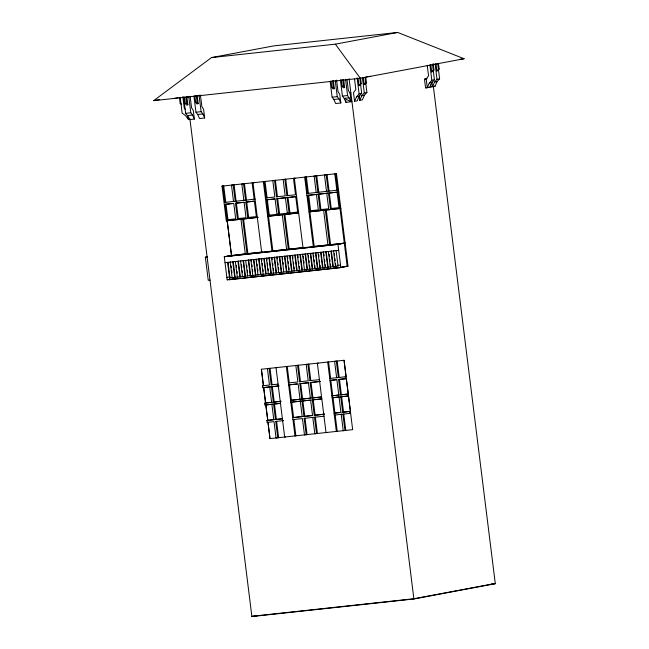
<?xml version="1.0" encoding="UTF-8"?>
<svg xmlns="http://www.w3.org/2000/svg" width="649" height="649" viewBox="0 0 649 649"><rect width="100%" height="100%" fill="white"/><g stroke="black" fill="none" stroke-linecap="round" stroke-linejoin="round"><path stroke-width="0.97" d="M361.704 93.432L359.148 96.287L357.169 100.846L354.573 101.333L356.552 96.774L359.108 93.918L361.704 93.432L359.822 78.205M366.896 92.458L364.34 95.306L362.361 99.873L359.765 100.36L361.744 95.801L364.3 92.945L366.896 92.458L365.014 77.231M432.542 64.551L434.416 79.778L431.82 80.265L429.273 83.121L427.293 87.68L425.566 87.866L424.487 79.194L427.083 78.699M427.22 65.233L428.543 75.828L426.206 79.008L427.293 87.68L429.889 87.193L431.869 82.634L434.416 79.778M437.734 63.578L439.608 78.805L437.012 79.292L434.465 82.147L432.485 86.706L430.758 86.893L430.522 84.962M431.885 81.888L432.485 86.706L435.081 86.22L437.061 81.652L439.608 78.805M358.102 78.367L359.002 85.603L361.25 83.664L360.552 78.067M361.25 83.664L359.002 85.603M363.294 77.393L364.194 84.63L366.442 82.691L365.744 77.093M366.442 82.691L364.194 84.63M430.814 64.713L431.715 71.95L433.962 70.011L433.151 63.48M433.962 70.011L431.715 71.95M436.006 63.74L436.907 70.976L439.154 69.037L438.456 63.44M439.154 69.037L436.907 70.976M153.699 100.652L211.485 57.591L273.789 45.884L397.691 32.45L464.116 58.743L360.276 78.261L153.699 100.652L159.638 99.532M211.485 57.591L335.387 44.156L397.691 32.45M174.265 98.421L178.037 97.715M179.481 97.829L180.179 103.426L180.909 103.288M180.252 97.853L182.158 113.177L185.346 115.408L188.388 119.424L190.125 119.1M347.028 79.949L348.351 90.552L350.071 93.172L350.882 93.026M356.552 96.774L359.148 96.287M361.744 95.801L364.34 95.306M429.273 83.121L431.869 82.634M434.465 82.147L437.061 81.652M340.384 79.803L342.421 96.093L344.189 98.356L345.99 102.412L351.945 101.569M425.566 87.866L429.889 87.193M430.758 86.893L434.222 86.244M257.32 217.464L226.323 220.822L221.999 186.141L222.81 185.995M232.35 184.957L231.482 185.119L233.518 201.49L234.386 201.328L224.903 202.423L222.858 186.052L223.727 185.89L225.771 202.261L224.903 202.423M242.677 183.837L241.817 184L243.854 200.371L244.722 200.208L235.246 201.304L233.202 184.933L234.07 184.77L236.106 201.141L235.246 201.304M253.816 182.629L252.145 182.88L254.181 199.251L255.073 199.081L245.582 200.184L243.537 183.813L244.43 183.643L246.474 200.014L245.582 200.184M264.151 181.509L263.34 181.663L271.98 251.017L287.483 249.273L286.615 249.435L282.299 214.754M273.651 180.479L272.807 180.633L274.852 197.012L266.236 197.945L264.2 181.566L265.035 181.412L267.08 197.791L266.236 197.945M284.011 179.351L283.142 179.513L285.187 195.893L276.571 196.825L274.535 180.446L275.395 180.284L277.439 196.663L276.571 196.825M295.149 178.15L293.478 178.394L295.514 194.773L286.907 195.706L284.862 179.327L285.73 179.165L287.775 195.544L286.907 195.706M305.484 177.031L304.673 177.185L313.313 246.539L328.808 244.787L327.948 244.949L323.624 210.276L324.492 210.114L308.989 211.858L339.995 208.499M314.984 176.001L314.148 176.155L316.185 192.534M325.344 174.873L324.484 175.035L326.52 191.414M234.459 278.762L229.34 279.727L339.573 267.777L348.002 266.147L336.49 173.672L334.811 173.916L336.855 190.287M225.138 204.354L233.762 203.421L235.684 218.835L227.061 219.768L225.138 204.354L232.715 203.462M235.482 203.234L244.097 202.301L246.012 217.707L237.404 218.648L235.482 203.234L244.032 202.237M245.817 202.115L254.424 201.182L256.339 216.588L247.74 217.52L245.817 202.115L254.359 201.117M266.479 199.876L275.087 198.935L277.009 214.348L277.877 214.186L268.394 215.281L266.479 199.876L274.998 198.878M276.815 198.748L286.29 197.653L276.815 198.748L278.729 214.162L288.205 213.067L287.345 213.229L285.422 197.815M287.142 197.629L296.625 196.533L287.142 197.629L289.065 213.042L298.54 211.947L297.68 212.109L295.757 196.696M316.331 194.4L307.813 195.39L309.735 210.803L318.343 209.87L316.428 194.457L317.288 194.294M338.527 190.043L306.709 193.556M319 194.108L318.132 194.27L320.054 209.684L328.678 208.751L326.763 193.337L327.623 193.175L319 194.108L320.914 209.522L320.054 209.684M336.977 192.161L328.483 193.151L330.406 208.564L339.013 207.631L337.091 192.218M338.77 191.974L306.953 195.487M227.061 219.768L227.929 219.605L226.006 204.192M226.323 220.822L235.709 219.735M237.404 218.648L238.297 218.478L236.374 203.064M227.182 220.725L228.05 220.563M235.798 219.792L240.974 219.167M247.74 217.52L248.632 217.358L246.709 201.944M237.526 219.605L238.386 219.443M256.46 217.553L258.188 217.301L242.694 219.046L247.009 253.727L262.504 251.974L261.644 252.137L253.005 182.783M246.133 218.672L247.001 218.51M247.861 218.486L248.721 218.324M268.394 215.281L269.262 215.119L267.339 199.705M278.729 214.162L279.597 214L277.675 198.586M269.384 216.085L267.656 216.344L298.662 212.977M277.131 215.314L277.991 215.152M289.065 213.042L289.933 212.88L288.01 197.466M278.851 215.127L279.719 214.965M287.466 214.194L288.326 214.032M289.186 214.008L290.054 213.846M309.735 210.803L310.595 210.641L308.681 195.227M310.717 211.606L309.857 211.769L314.181 246.377M330.406 208.564L331.241 208.402L329.319 192.996M318.464 210.836L319.332 210.674M320.176 210.649L321.036 210.487M339.135 208.589L340.887 208.329L325.344 210.089L329.668 244.762L345.203 243.01L337.959 244.373L224.286 256.696L227.166 279.816L340.839 267.485L337.959 244.373M328.8 209.716L329.692 209.546M330.519 209.53L331.412 209.359M210.138 280.1L208.24 280.311L205.36 257.191L207.331 256.817M207.088 256.931L205.36 257.191M224.286 256.696L245.176 253.856M231.555 255.463L226.436 256.428L338.389 244.292M294.338 178.305L302.978 247.658L303.846 247.496L288.334 249.248L284.019 214.568M230.63 262.042L230.2 262.123L232.131 277.642L232.561 277.561M235.798 261.482L235.368 261.563L237.299 277.082L237.729 277.001M240.966 260.922L240.536 261.003L242.466 276.523L242.896 276.442M246.133 260.363L245.695 260.444L247.634 275.963M336.669 244.478L341.788 243.513M302.969 254.197L302.539 254.286L304.47 269.806L304.9 269.724M308.137 253.637L307.707 253.718L309.638 269.246L310.068 269.165M313.305 253.078L312.867 253.159L314.806 268.686L315.236 268.605M318.472 252.518L318.034 252.599L319.973 268.126L320.403 268.045M323.64 251.958L323.202 252.039L325.141 267.558L325.571 267.477M333.967 250.839L333.537 250.92L335.468 266.439L335.906 266.358L335.541 263.453M229.876 277.001L226.858 277.358M245.046 276.247L245.484 276.166L243.545 260.647L243.115 260.728L245.046 276.239M227.166 279.816L228.959 279.476M232.431 279.029L234.289 278.681M330.739 266.917L330.309 266.999L328.37 251.479M263.389 385.636L261.401 369.249L263.445 385.628L262.577 385.79L262.821 387.713L270.576 386.804L262.821 387.713M268.297 368.502L267.429 368.664L269.465 385.044L262.577 385.79M276.904 367.569L276.036 367.732L284.676 437.085L285.519 436.931M296.682 365.428L295.847 365.582L297.883 381.961L288.416 382.983L289.251 382.829L287.215 366.45L286.371 366.612L295.011 435.966L295.879 435.804L293.835 419.424L292.975 419.595L302.442 418.564L304.486 434.935L305.346 434.773M307.042 364.3L306.182 364.462L308.218 380.841L299.611 381.774L297.567 365.395L298.435 365.233L300.471 381.612L299.611 381.774M318.237 363.091L317.377 363.253L326.017 432.607L326.877 432.445M335.468 361.217L334.6 361.379L336.636 377.759L337.504 377.596L329.749 378.505L330.617 378.343L328.572 361.964L327.713 362.134L336.352 431.488L337.212 431.325L335.176 414.946L334.308 415.109L342.064 414.2L341.196 414.362L343.24 430.741L344.051 430.587M261.352 369.257L344.075 360.284L346.12 376.663L345.252 376.826L345.487 378.748L338.6 379.495L340.522 394.908L348.278 394L346.355 378.586L338.6 379.495M271.193 384.857L272.053 384.695L270.016 368.316L269.148 368.478L271.193 384.857L278.08 384.111M280.482 403.37L264.979 405.049L264.735 403.126L281.106 401.285L273.351 402.193L271.428 386.78L279.184 385.871M309.946 380.655L310.806 380.492L308.77 364.113L307.902 364.276L309.946 380.655L319.413 379.624M297.072 383.932L288.651 384.914L298.126 383.884L300.049 399.297M310.263 398.121L301.769 399.111L299.846 383.697L308.34 382.715M310.181 382.577L320.492 381.393L310.181 382.577L312.104 397.991L321.466 396.912M338.364 377.572L339.224 377.41L337.188 361.031L336.32 361.193L338.364 377.572L346.12 376.663M336.709 379.641L329.992 380.436L336.88 379.681L338.802 395.095M345.487 378.748L346.355 378.586M264.735 403.126L271.509 402.323M264.979 405.049L272.734 404.14M299.935 399.24L290.574 400.328L321.571 396.961M280.36 403.313L273.586 404.116L275.509 419.53L282.396 418.783M309.573 400.149L302.004 401.041L303.927 416.447L312.542 415.514L310.62 400.108M338.624 395.054L331.907 395.841L348.278 394M321.734 398.835L312.339 399.922L314.262 415.328L324.597 414.143L314.262 415.328M338.916 396.969L332.15 397.772L348.513 395.931L350.436 411.336L342.68 412.253L340.757 396.839L348.513 395.931M276.928 437.856L276.068 438.018L274.024 421.647L267.137 422.394L266.901 420.463L274.649 419.554M275.509 419.53L282.283 418.727M267.137 422.394L268.005 422.231L269.992 438.619L267.948 422.239M293.599 417.502L292.731 417.664L303.067 416.471L293.599 417.502L291.677 402.088L290.809 402.25L321.815 398.892M275.752 421.461L276.588 421.298L278.624 437.677L277.788 437.832L275.752 421.461L283.475 420.552L282.639 420.714M303.927 416.447L312.445 415.457M304.17 418.378L305.006 418.216L307.042 434.595L306.206 434.749L304.17 418.378L313.621 417.283M340.839 412.383L334.073 413.186L340.96 412.44L339.038 397.026M314.505 417.258L315.365 417.096L317.41 433.467L316.542 433.629L314.505 417.258L323.973 416.228M342.68 412.253L350.436 411.336M342.923 414.176L343.735 414.021L345.771 430.401L344.96 430.555L342.923 414.176L350.622 413.275L349.811 413.429L349.568 411.507M315.657 433.662L314.822 433.816L312.777 417.445M189.954 119.254L251.893 616.55L256.858 615.617M495.268 583.451L413.867 598.743L251.861 616.307M251.893 616.55L413.9 598.986L495.301 583.694L433.354 86.406L435.081 86.22M336.125 250.644L338.056 266.163L229.543 277.926L229.981 277.837L228.05 262.326L227.612 262.407L229.746 279.532M460.182 59.173L464.116 58.743M366.782 76.728L370.66 76.306M331.817 87.412L333.262 87.258L334.34 88.71L332.888 88.864L331.817 87.412L331.006 80.89M342.128 86.293L343.581 86.139L344.651 87.591L343.207 87.753L342.128 86.293L341.317 79.77M185.346 103.54L186.798 103.386L187.869 104.838L186.425 104.992L185.346 103.54L184.535 97.017M195.665 102.42L197.109 102.266L198.18 103.718L196.736 103.881L195.665 102.42L194.854 95.898L196.298 95.744L197.109 102.266M424.487 79.194L426.206 79.008M332.101 97.204L337.261 96.644L339.029 98.916L340.839 102.972L335.679 103.524L333.87 99.475L332.101 97.204L330.195 81.879M342.421 96.093L347.572 95.533L351.133 101.723L344.189 98.356L349.34 97.804M185.638 113.332L190.79 112.772L192.558 115.043L194.367 119.1L189.208 119.651L187.407 115.603L185.638 113.332L183.602 97.042M195.949 112.22L201.109 111.66L202.877 113.932L204.678 117.98L199.527 118.54L197.718 114.484L195.949 112.22L193.921 95.93M333.87 99.475L339.029 98.916M187.407 115.603L192.558 115.043M197.718 114.484L202.877 113.932M221.999 186.141L336.49 173.672M282.299 214.681L268.524 216.182L272.84 250.855M298.581 212.921L284.887 214.405L289.203 249.086M229.835 255.649L343.508 243.326M225.033 262.683L338.705 250.36M337.951 265.319L340.53 265.035M343.005 266.682L348.002 266.147M237.469 278.437L240.471 278.113M244.478 277.675L246.482 277.456M250.498 277.026L252.502 276.807M256.509 276.377L258.513 276.158M261.515 275.833L264.524 275.501M267.526 275.176L270.536 274.852M274.543 274.422L276.547 274.202M279.557 273.878L282.558 273.545M285.568 273.221L288.57 272.896M291.579 272.572L294.589 272.247M298.597 271.809L300.601 271.59M303.602 271.266L306.612 270.941M309.614 270.617L312.623 270.292M315.633 269.968L318.635 269.635M321.644 269.311L324.646 268.986M327.656 268.662L330.657 268.337M333.667 268.005L336.677 267.68M339.678 267.356L344.692 266.812M271.428 386.78L278.316 386.033M299.846 383.697L308.462 382.764L310.376 398.178M292.626 401.991L301.152 401.066L300.284 401.228L302.207 416.634M266.901 420.463L273.789 419.716L271.866 404.303M269.992 438.619L352.658 429.654L344.019 360.3M491.269 584.124L495.301 583.694M180.179 103.426L181.46 104.375M185.395 109.348L184.259 108.156L182.823 96.604M335.387 44.156L360.276 78.261M435.106 63.959L437.012 79.292M429.914 64.941L431.82 80.265M362.393 77.612L364.3 92.945M357.096 77.775L359.108 93.918M359.165 95.541L359.765 100.36M354.524 79.016L355.83 89.481L353.494 92.661L354.573 101.333M349.081 78.578L413.9 598.986M350.071 93.172L351.133 101.723M345.544 79.243L347.572 95.533M344.651 87.591L343.637 79.454L342.769 79.616L343.581 86.139M345.755 100.481L345.99 102.412M340.839 102.972L339.752 94.292L338.032 91.663L336.596 80.103M335.233 80.362L337.261 96.644M333.326 80.565L334.34 88.71M332.45 80.727L333.262 87.258M335.679 173.818L347.191 266.293M334.332 253.751L334.576 255.69M334.941 258.602L335.176 260.541M326.236 209.919L330.56 244.6M347.41 394.162L347.653 396.093M329.165 254.311L329.408 256.25M329.773 259.162L330.008 261.101M330.373 264.013L330.617 265.952M323.875 253.897L324.119 255.844M324.605 259.722L324.849 261.661M325.206 264.573L325.449 266.512M339.468 379.332L341.382 394.746M341.625 396.677L343.548 412.091M318.716 254.457L318.951 256.404M319.438 260.281L319.681 262.22M320.038 265.133L320.281 267.072M333.018 397.61L334.933 413.024M330.803 380.282L332.718 395.695M313.548 255.025L313.783 256.963M314.148 259.868L314.392 261.815M314.87 265.692L315.114 267.631M308.38 255.584L308.616 257.523M308.981 260.427L309.224 262.374M309.589 265.279L309.946 268.191M303.213 256.144L303.456 258.083M303.813 260.987L304.057 262.934M297.923 255.73L298.167 257.669M298.645 261.555L298.889 263.494M299.254 266.398L299.497 268.345M297.372 254.846L299.303 270.365L296.723 270.641L294.784 255.122L295.222 255.041L297.153 270.56M311.017 382.423L312.94 397.837M313.207 399.752L315.13 415.165M292.756 256.29L292.999 258.229M293.478 262.115L293.721 264.054M294.086 266.958L294.33 268.897M292.204 255.406L294.135 270.925M287.604 256.85L287.848 258.789M288.213 261.701L288.448 263.64M288.935 267.518L289.178 269.457M287.053 255.957L288.983 271.477M300.69 383.543L302.604 398.957M302.872 400.879L304.795 416.285M282.437 257.41L282.68 259.349M283.045 262.261L283.28 264.2M281.885 256.517L283.816 272.036M277.147 256.996L277.391 258.943M277.877 262.821L278.121 264.76M278.478 267.672L278.721 269.611M276.717 257.085L278.648 272.596M289.495 384.752L291.409 400.165M271.988 257.564L272.223 259.503M272.71 263.38L272.953 265.319M273.31 268.232L273.553 270.171M271.55 257.645L273.48 273.164M267.055 260.062L266.82 258.124L266.382 258.205L268.321 273.724M267.42 262.967L267.664 264.906M268.142 268.791L268.386 270.73M261.888 260.622L261.652 258.683L261.214 258.764L263.153 274.284M262.253 263.526L262.496 265.473M262.975 269.351L263.218 271.29M256.728 261.182L256.485 259.243L256.047 259.324L257.986 274.843M257.085 264.086L257.329 266.033M257.694 268.937L257.929 270.876M272.296 386.617L274.219 402.031M274.454 403.954L276.377 419.368M269.708 386.966L271.631 402.38M251.536 261.742L251.301 259.803L250.863 259.884L252.802 275.403M251.901 264.654L252.145 266.593M252.51 269.505L252.745 271.444M243.553 218.883L247.877 253.564M265.847 404.887L267.761 420.301L265.79 404.903M240.966 219.232L245.29 253.913M246.734 265.214L246.977 267.153M247.342 270.065L247.577 272.004M241.444 264.8L241.809 267.713M242.174 270.625L242.418 272.564M236.285 265.36L236.52 267.299M237.007 271.185L237.25 273.124M231.506 255.341L227.182 220.66L231.45 255.349M231.117 265.92L231.352 267.859M231.717 270.771L231.961 272.71M204.678 117.98L203.599 109.3L201.88 106.671L200.444 95.119L199.081 95.371L201.109 111.66M197.166 95.581L198.18 103.718M194.367 119.1L193.288 110.419L191.569 107.791L190.125 96.23M190.79 112.772L188.762 96.49L186.855 96.693L187.869 104.838M188.973 117.729L189.208 119.651M185.987 96.855L186.798 103.386M188.032 116.536L188.388 119.424M286.834 271.68L286.404 271.761L284.465 256.241L284.903 256.16L286.834 271.68M306.377 176.934L305.533 177.088L307.577 193.467L308.413 193.305L306.377 176.934M316.72 175.806L315.852 175.968L317.896 192.347L318.756 192.185L316.72 175.806M327.039 174.695L326.204 174.849L328.24 191.228L329.084 191.066L327.039 174.695M233.21 261.766L232.78 261.847L234.711 277.358L235.149 277.285L233.21 261.766M238.378 261.206L237.948 261.287L239.879 276.798L240.317 276.725L238.378 261.206M248.713 260.079L248.283 260.16L250.214 275.679L250.652 275.606L248.713 260.079M253.897 259.519L253.467 259.6L255.398 275.119L255.836 275.038L253.897 259.519M259.065 258.959L258.635 259.04L260.565 274.559L261.003 274.478L259.065 258.959M264.232 258.399L263.802 258.48L265.733 274L266.163 273.919L264.232 258.399M269.4 257.84L268.97 257.921L270.901 273.44L271.331 273.359L269.4 257.84M274.568 257.28L274.138 257.361L276.068 272.88L276.498 272.799L274.568 257.28M279.735 256.72L279.305 256.801L281.236 272.32L281.666 272.239L279.735 256.72M290.071 255.601L289.632 255.682L291.571 271.201L292.001 271.12L290.071 255.601M300.382 254.481L299.952 254.562L301.882 270.081L302.32 270L300.382 254.481M305.549 253.921L305.119 254.002L307.05 269.522L307.488 269.44L305.549 253.921M310.717 253.361L310.287 253.443L312.218 268.962L312.656 268.881L310.717 253.361M315.885 252.802L315.455 252.883L317.385 268.402L317.823 268.321L315.885 252.802M321.052 252.242L320.622 252.323L322.553 267.842L322.983 267.761L321.052 252.242M326.22 251.682L325.79 251.763L327.721 267.283L328.151 267.201L326.22 251.682M331.388 251.122L330.958 251.204L332.888 266.723L333.318 266.642L331.388 251.122M265.603 402.964L263.681 387.55L265.546 402.972"/></g></svg>
